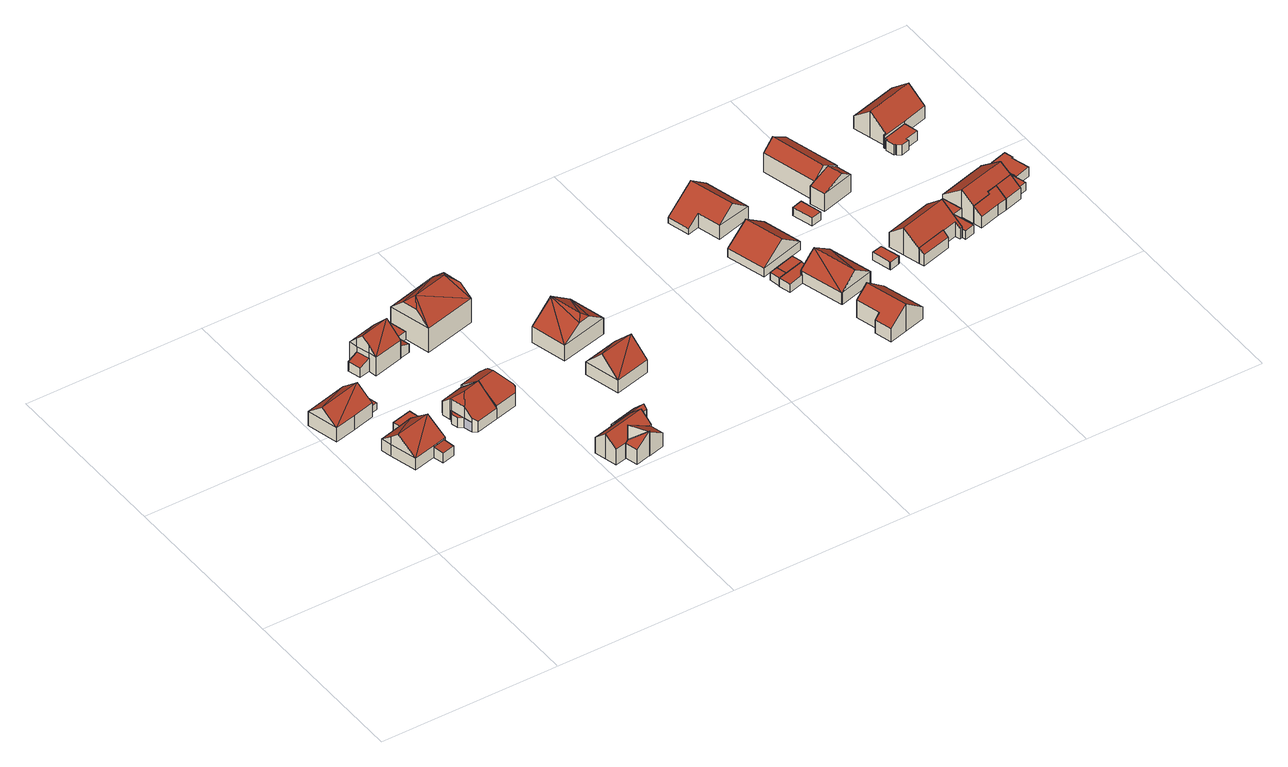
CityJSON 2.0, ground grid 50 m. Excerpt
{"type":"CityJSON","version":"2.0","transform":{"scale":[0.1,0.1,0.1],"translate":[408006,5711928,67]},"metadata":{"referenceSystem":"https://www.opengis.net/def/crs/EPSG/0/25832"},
"CityObjects":{
"building1":{"type":"Building","attributes":{"Gemeindeschluessel":"05978036","Geometrietyp2DReferenz":"3000","function":"31001_1000","roofType":"5000","measuredHeight":7.96},"geometry":[{"type":"MultiSurface","lod":"2","boundaries":[[[0,1,2,3]],[[1,4,5,2]],[[4,6,7,5]],[[6,8,9,7]],[[8,10,11,9]],[[10,12,13,11]],[[12,0,3,13]],[[14,1,0,12,15]],[[16,1,14]],[[16,14,17,6]],[[6,4,16]],[[6,17,8]],[[8,17,14,15,10]],[[10,15,12]],[[1,16,4]],[[3,2,5,7,9,11,13]]],"semantics":{"surfaces":[{"type":"WallSurface"},{"type":"RoofSurface"},{"type":"GroundSurface"}],"values":[0,0,0,0,0,0,0,1,1,1,1,0,0,0,0,2]}}]},
"building2":{"type":"Building","attributes":{"Gemeindeschluessel":"05978036","Geometrietyp2DReferenz":"3000","function":"31001_1000"},"children":["building2-1","building2-2"]},
"building2-1":{"type":"BuildingPart","attributes":{"roofType":"5000","measuredHeight":7.67},"parents":["building2"],"geometry":[{"type":"MultiSurface","lod":"2","boundaries":[[[18,19,20,21]],[[19,22,23,20]],[[22,24,25,23]],[[24,26,27,25]],[[26,28,29,30,27]],[[31,32,33,34,35]],[[32,18,21,33]],[[24,36,37]],[[36,24,22,19,38]],[[37,32,31,28,26]],[[32,37,36]],[[18,38,19]],[[32,36,38,18]],[[24,37,26]],[[21,20,23,25,27,30,34,33]],[[35,29,28,31]],[[35,34,30,29]]],"semantics":{"surfaces":[{"type":"WallSurface"},{"type":"RoofSurface"},{"type":"GroundSurface"},{"type":"ClosureSurface"}],"values":[0,0,0,0,0,0,0,1,1,1,1,0,0,0,2,0,3]}}]},
"building2-2":{"type":"BuildingPart","attributes":{"roofType":"2100","measuredHeight":3.17},"parents":["building2"],"geometry":[{"type":"MultiSurface","lod":"2","boundaries":[[[29,39,40,30]],[[39,41,42,40]],[[41,35,34,42]],[[35,41,39,29]],[[30,40,42,34]],[[30,34,35,29]]],"semantics":{"surfaces":[{"type":"WallSurface"},{"type":"RoofSurface"},{"type":"GroundSurface"},{"type":"ClosureSurface"}],"values":[0,0,0,1,2,3]}}]},
"building3":{"type":"Building","attributes":{"Gemeindeschluessel":"05978036","Geometrietyp2DReferenz":"3000","function":"31001_2460","roofType":"1000","measuredHeight":2.04},"geometry":[{"type":"MultiSurface","lod":"2","boundaries":[[[43,44,45,46]],[[44,47,48,45]],[[47,49,50,48]],[[49,43,46,50]],[[49,47,44,43]],[[46,45,48,50]]],"semantics":{"surfaces":[{"type":"WallSurface"},{"type":"RoofSurface"},{"type":"GroundSurface"}],"values":[0,0,0,0,1,2]}}]},
"building4":{"type":"Building","attributes":{"Gemeindeschluessel":"05978036","Geometrietyp2DReferenz":"3000","function":"31001_2460","roofType":"1000","measuredHeight":2.26},"geometry":[{"type":"MultiSurface","lod":"2","boundaries":[[[51,52,23,25]],[[52,53,54,23]],[[53,55,56,54]],[[55,57,58,56]],[[57,59,60,58]],[[59,51,25,60]],[[59,57,55,53,52,51]],[[25,23,54,56,58,60]]],"semantics":{"surfaces":[{"type":"WallSurface"},{"type":"RoofSurface"},{"type":"GroundSurface"}],"values":[0,0,0,0,0,0,1,2]}}]},
"building5":{"type":"Building","attributes":{"Gemeindeschluessel":"05978036","Geometrietyp2DReferenz":"3000","function":"31001_1000"},"children":["building5-1","building5-2"]},
"building5-1":{"type":"BuildingPart","attributes":{"roofType":"1000","measuredHeight":2.96},"parents":["building5"],"geometry":[{"type":"MultiSurface","lod":"2","boundaries":[[[61,62,63,64]],[[62,65,66,63]],[[65,67,68,66]],[[61,67,65,62,61,69]],[[64,63,66,68,64,70]],[[69,61,64,70]],[[64,68,67,61]]],"semantics":{"surfaces":[{"type":"WallSurface"},{"type":"RoofSurface"},{"type":"GroundSurface"},{"type":"ClosureSurface"}],"values":[0,0,0,1,2,3,3]}}]},
"building5-2":{"type":"BuildingPart","attributes":{"roofType":"9999","measuredHeight":8.32},"parents":["building5"],"geometry":[{"type":"MultiSurface","lod":"2","boundaries":[[[71,72,73,74]],[[72,75,76,73]],[[75,77,78,76]],[[77,79,70,78]],[[80,81,82,68,83,84]],[[81,85,86,82]],[[85,87,88,86]],[[87,71,74,88]],[[81,80,89,90]],[[89,79,77,75,72,90]],[[72,71,87,85,81,90]],[[74,73,76,78,70,91,64,83,68,82,86,88]],[[92,69,70,79,89]],[[91,70,69,92]],[[67,84,61,92,89,80]],[[64,91,92,61]],[[64,61,67,68,83]]],"semantics":{"surfaces":[{"type":"WallSurface"},{"type":"RoofSurface"},{"type":"GroundSurface"},{"type":"ClosureSurface"}],"values":[0,0,0,0,0,0,0,0,1,1,1,2,0,3,0,3,3]}}]},
"building6":{"type":"Building","attributes":{"Gemeindeschluessel":"05978036","Geometrietyp2DReferenz":"3000","function":"31001_1000"},"children":["building6-1","building6-2"]},
"building6-1":{"type":"BuildingPart","attributes":{"roofType":"2100","measuredHeight":4.02},"parents":["building6"],"geometry":[{"type":"MultiSurface","lod":"2","boundaries":[[[93,94,95,96]],[[97,98,99,100]],[[98,93,96,99]],[[98,97,94,93]],[[96,95,100,99]],[[100,95,94,97]]],"semantics":{"surfaces":[{"type":"WallSurface"},{"type":"RoofSurface"},{"type":"GroundSurface"},{"type":"ClosureSurface"}],"values":[0,0,0,1,2,3]}}]},
"building6-2":{"type":"BuildingPart","attributes":{"roofType":"5000","measuredHeight":9.75},"parents":["building6"],"geometry":[{"type":"MultiSurface","lod":"2","boundaries":[[[101,102,103,95,94]],[[102,104,105,103]],[[104,106,107,105]],[[106,108,109,107]],[[108,110,97,100,109]],[[104,111,112]],[[111,104,102,113]],[[112,108,106]],[[108,112,111,114]],[[108,114,110]],[[110,114,111,113,101]],[[101,113,102]],[[104,112,106]],[[100,95,103,105,107,109]],[[94,97,110,101]],[[94,95,100,97]]],"semantics":{"surfaces":[{"type":"WallSurface"},{"type":"RoofSurface"},{"type":"GroundSurface"},{"type":"ClosureSurface"}],"values":[0,0,0,0,0,1,1,1,1,0,0,0,0,2,0,3]}}]},
"building7":{"type":"Building","attributes":{"Gemeindeschluessel":"05978036","Geometrietyp2DReferenz":"3000","function":"31001_1000","roofType":"5000","measuredHeight":8.47},"geometry":[{"type":"MultiSurface","lod":"2","boundaries":[[[115,116,117,118]],[[116,119,120,117]],[[119,121,122,120]],[[121,123,124,122]],[[123,125,126,124]],[[125,127,128,126]],[[127,129,130,128]],[[129,131,132,130]],[[131,133,134,132]],[[133,115,118,134]],[[119,135,136,137,125,123,121]],[[136,135,116,115,133,138]],[[129,127,137,136,138,131]],[[127,125,137]],[[119,116,135]],[[133,131,138]],[[118,117,120,122,124,126,128,130,132,134]]],"semantics":{"surfaces":[{"type":"WallSurface"},{"type":"RoofSurface"},{"type":"GroundSurface"}],"values":[0,0,0,0,0,0,0,0,0,0,1,1,1,0,0,0,2]}}]},
"building8":{"type":"Building","attributes":{"Gemeindeschluessel":"05978036","Geometrietyp2DReferenz":"3000","function":"31001_2460","roofType":"2100","measuredHeight":3.74},"geometry":[{"type":"MultiSurface","lod":"2","boundaries":[[[139,140,141,142]],[[140,143,144,141]],[[143,145,146,144]],[[145,147,148,146]],[[147,139,142,148]],[[147,145,143,140,139]],[[142,141,144,146,148]]],"semantics":{"surfaces":[{"type":"WallSurface"},{"type":"RoofSurface"},{"type":"GroundSurface"}],"values":[0,0,0,0,0,1,2]}}]},
"building9":{"type":"Building","attributes":{"Gemeindeschluessel":"05978036","Geometrietyp2DReferenz":"3000","function":"31001_2460","roofType":"1000","measuredHeight":2.35},"geometry":[{"type":"MultiSurface","lod":"2","boundaries":[[[149,150,151,144]],[[150,152,153,151]],[[152,154,155,153]],[[154,156,146,155]],[[156,149,144,146]],[[156,154,152,150,149]],[[144,151,153,155,146]]],"semantics":{"surfaces":[{"type":"WallSurface"},{"type":"RoofSurface"},{"type":"GroundSurface"}],"values":[0,0,0,0,0,1,2]}}]},
"building10":{"type":"Building","attributes":{"Gemeindeschluessel":"05978036","Geometrietyp2DReferenz":"3000","function":"51009_1610","roofType":"2100","measuredHeight":7.58},"geometry":[{"type":"MultiSurface","lod":"2","boundaries":[[[157,158,159,160]],[[158,161,162,159]],[[161,163,164,162]],[[163,157,160,164]],[[163,161,158,157]],[[160,159,162,164]]],"semantics":{"surfaces":[{"type":"WallSurface"},{"type":"RoofSurface"},{"type":"GroundSurface"}],"values":[0,0,0,0,1,2]}}]},
"building11":{"type":"Building","attributes":{"Gemeindeschluessel":"05978036","Geometrietyp2DReferenz":"3000","function":"31001_1000"},"children":["building11-1","building11-2"]},
"building11-1":{"type":"BuildingPart","attributes":{"roofType":"3100","measuredHeight":7.72},"parents":["building11"],"geometry":[{"type":"MultiSurface","lod":"2","boundaries":[[[165,166,167,168]],[[166,169,170,167]],[[169,171,172,170]],[[171,173,174,172]],[[173,175,176,174]],[[175,177,178,176]],[[177,179,180,178]],[[179,181,182,183,180]],[[184,165,168,185]],[[179,177,175,173,171,169]],[[169,166,165,184,186,181,179]],[[168,167,170,172,174,176,178,180,183,185]],[[182,181,186]],[[185,183,182,186,184]]],"semantics":{"surfaces":[{"type":"WallSurface"},{"type":"RoofSurface"},{"type":"GroundSurface"},{"type":"ClosureSurface"}],"values":[0,0,0,0,0,0,0,0,0,1,1,2,0,3]}}]},
"building11-2":{"type":"BuildingPart","attributes":{"roofType":"2100","measuredHeight":9.71},"parents":["building11"],"geometry":[{"type":"MultiSurface","lod":"2","boundaries":[[[187,188,189,190]],[[188,191,184,185,189]],[[182,187,190,183]],[[182,186,191,188,187]],[[190,189,185,183]],[[186,184,191]],[[182,183,185,184,186]]],"semantics":{"surfaces":[{"type":"WallSurface"},{"type":"RoofSurface"},{"type":"GroundSurface"},{"type":"ClosureSurface"}],"values":[0,0,0,1,2,0,3]}}]},
"building12":{"type":"Building","attributes":{"Gemeindeschluessel":"05978036","Geometrietyp2DReferenz":"3000","function":"31001_1000","roofType":"3300","measuredHeight":12.84},"geometry":[{"type":"MultiSurface","lod":"2","boundaries":[[[192,193,194,195]],[[193,196,197,194]],[[196,198,199,197]],[[198,192,195,199]],[[196,193,200,201]],[[192,198,202,203]],[[201,200,204]],[[203,202,205]],[[205,192,203]],[[204,192,205]],[[204,193,192]],[[193,204,200]],[[198,205,202]],[[198,204,205]],[[198,201,204]],[[201,198,196]],[[195,194,197,199]]],"semantics":{"surfaces":[{"type":"WallSurface"},{"type":"RoofSurface"},{"type":"GroundSurface"}],"values":[0,0,0,0,0,0,1,1,1,1,1,1,1,1,1,1,2]}}]},
"building13":{"type":"Building","attributes":{"Gemeindeschluessel":"05978036","Geometrietyp2DReferenz":"3000","function":"51009_1610","roofType":"5000","measuredHeight":4.69},"geometry":[{"type":"MultiSurface","lod":"2","boundaries":[[[206,207,208,209]],[[207,210,211,208]],[[210,212,213,211]],[[212,214,215,213]],[[214,216,217,215]],[[216,206,209,217]],[[212,210,218,214]],[[218,207,206,216,214]],[[210,207,218]],[[209,208,211,213,215,217]]],"semantics":{"surfaces":[{"type":"WallSurface"},{"type":"RoofSurface"},{"type":"GroundSurface"}],"values":[0,0,0,0,0,0,1,1,0,2]}}]},
"building14":{"type":"Building","attributes":{"Gemeindeschluessel":"05978036","Geometrietyp2DReferenz":"3000","function":"31001_1000","roofType":"3100","measuredHeight":8.98},"geometry":[{"type":"MultiSurface","lod":"2","boundaries":[[[219,220,221,222]],[[220,223,224,221]],[[223,225,226,224]],[[225,219,222,226]],[[223,220,227]],[[219,225,228]],[[228,220,219]],[[220,228,227]],[[225,227,228]],[[227,225,223]],[[222,221,224,226]]],"semantics":{"surfaces":[{"type":"WallSurface"},{"type":"RoofSurface"},{"type":"GroundSurface"}],"values":[0,0,0,0,0,0,1,1,1,1,2]}}]},
"building15":{"type":"Building","attributes":{"Gemeindeschluessel":"05978036","Geometrietyp2DReferenz":"3000","function":"31001_1000","roofType":"9999","measuredHeight":9.87},"geometry":[{"type":"MultiSurface","lod":"2","boundaries":[[[229,230,231,232]],[[230,233,234,231]],[[233,235,236,234]],[[235,229,232,236]],[[233,230,237,238]],[[229,235,239]],[[238,237,240]],[[229,237,230]],[[229,240,237]],[[240,229,239]],[[239,238,240]],[[239,233,238]],[[233,239,235]],[[232,231,234,236]]],"semantics":{"surfaces":[{"type":"WallSurface"},{"type":"RoofSurface"},{"type":"GroundSurface"}],"values":[0,0,0,0,0,0,1,1,1,1,1,1,1,2]}}]},
"building16":{"type":"Building","attributes":{"Gemeindeschluessel":"05978036","Geometrietyp2DReferenz":"3000","function":"31001_1310","roofType":"1000","measuredHeight":2.41},"geometry":[{"type":"MultiSurface","lod":"2","boundaries":[[[241,242,243,244]],[[242,245,246,243]],[[245,247,248,246]],[[247,241,244,248]],[[247,245,242,241]],[[244,243,246,248]]],"semantics":{"surfaces":[{"type":"WallSurface"},{"type":"RoofSurface"},{"type":"GroundSurface"}],"values":[0,0,0,0,1,2]}}]},
"building17":{"type":"Building","attributes":{"Gemeindeschluessel":"05978036","Geometrietyp2DReferenz":"3000","function":"31001_2460","roofType":"1000","measuredHeight":2.42},"geometry":[{"type":"MultiSurface","lod":"2","boundaries":[[[249,250,251,252]],[[250,245,253,251]],[[245,254,255,253]],[[254,256,257,255]],[[256,258,259,257]],[[258,249,252,259]],[[258,256,254,245,250,249]],[[252,251,253,255,257,259]]],"semantics":{"surfaces":[{"type":"WallSurface"},{"type":"RoofSurface"},{"type":"GroundSurface"}],"values":[0,0,0,0,0,0,1,2]}}]},
"building18":{"type":"Building","attributes":{"Gemeindeschluessel":"05978036","Geometrietyp2DReferenz":"3000","function":"31001_2460","roofType":"1000","measuredHeight":2.39},"geometry":[{"type":"MultiSurface","lod":"2","boundaries":[[[241,260,261,244]],[[260,262,263,261]],[[262,242,243,263]],[[242,241,244,243]],[[242,262,260,241]],[[244,261,263,243]]],"semantics":{"surfaces":[{"type":"WallSurface"},{"type":"RoofSurface"},{"type":"GroundSurface"}],"values":[0,0,0,0,1,2]}}]},
"building19":{"type":"Building","attributes":{"Gemeindeschluessel":"05978036","Geometrietyp2DReferenz":"3000","function":"31001_1000","roofType":"3100","measuredHeight":7.5},"geometry":[{"type":"MultiSurface","lod":"2","boundaries":[[[264,265,266,267]],[[265,268,269,266]],[[268,270,271,269]],[[270,264,267,271]],[[268,265,272]],[[264,270,273]],[[265,264,273,272]],[[270,268,272,273]],[[267,266,269,271]]],"semantics":{"surfaces":[{"type":"WallSurface"},{"type":"RoofSurface"},{"type":"GroundSurface"}],"values":[0,0,0,0,0,0,1,1,2]}}]},
"building20":{"type":"Building","attributes":{"Gemeindeschluessel":"05978036","Geometrietyp2DReferenz":"3000","function":"31001_1000","roofType":"3100","measuredHeight":8.37},"geometry":[{"type":"MultiSurface","lod":"2","boundaries":[[[274,275,276,277]],[[275,278,279,276]],[[278,280,281,279]],[[280,282,283,281]],[[282,284,285,283]],[[284,286,287,285]],[[286,288,289,287]],[[288,274,277,289]],[[284,282,280,278]],[[278,275,274,288,286,284]],[[277,276,279,281,283,285,287,289]]],"semantics":{"surfaces":[{"type":"WallSurface"},{"type":"RoofSurface"},{"type":"GroundSurface"}],"values":[0,0,0,0,0,0,0,0,1,1,2]}}]},
"building21":{"type":"Building","attributes":{"Gemeindeschluessel":"05978036","Geometrietyp2DReferenz":"3000","function":"31001_1000","roofType":"5000","measuredHeight":7.87},"geometry":[{"type":"MultiSurface","lod":"2","boundaries":[[[290,291,292,293]],[[291,294,295,292]],[[294,296,297,295]],[[296,298,299,297]],[[298,300,301,299]],[[300,290,293,301]],[[302,294,291,303]],[[296,302,303,290,300,298]],[[291,290,303]],[[296,294,302]],[[293,292,295,297,299,301]]],"semantics":{"surfaces":[{"type":"WallSurface"},{"type":"RoofSurface"},{"type":"GroundSurface"}],"values":[0,0,0,0,0,0,1,1,0,0,2]}}]},
"building22":{"type":"Building","attributes":{"Gemeindeschluessel":"05978036","Geometrietyp2DReferenz":"3000","function":"31001_1000","roofType":"5000","measuredHeight":7.63},"geometry":[{"type":"MultiSurface","lod":"2","boundaries":[[[304,305,306,307]],[[305,308,309,306]],[[308,310,311,309]],[[310,312,313,311]],[[312,314,315,313]],[[314,316,317,315]],[[316,318,319,317]],[[318,304,307,319]],[[314,320,321,322]],[[322,323,318,316,314]],[[321,324,308,305]],[[305,322,321]],[[308,324,310]],[[310,324,321,320,312]],[[304,323,322,305]],[[318,323,304]],[[312,320,314]],[[307,306,309,311,313,315,317,319]]],"semantics":{"surfaces":[{"type":"WallSurface"},{"type":"RoofSurface"},{"type":"GroundSurface"}],"values":[0,0,0,0,0,0,0,0,1,1,1,1,0,0,0,0,0,2]}}]},
"building23":{"type":"Building","attributes":{"Gemeindeschluessel":"05978036","Geometrietyp2DReferenz":"3000","function":"31001_2460","roofType":"1000","measuredHeight":2.31},"geometry":[{"type":"MultiSurface","lod":"2","boundaries":[[[325,326,327,328]],[[326,329,330,327]],[[329,331,332,330]],[[331,333,334,332]],[[333,335,336,334]],[[335,325,328,336]],[[335,333,331,329,326,325]],[[328,327,330,332,334,336]]],"semantics":{"surfaces":[{"type":"WallSurface"},{"type":"RoofSurface"},{"type":"GroundSurface"}],"values":[0,0,0,0,0,0,1,2]}}]},
"building24":{"type":"Building","attributes":{"Gemeindeschluessel":"05978036","Geometrietyp2DReferenz":"3000","function":"31001_2460","roofType":"1000","measuredHeight":2.44},"geometry":[{"type":"MultiSurface","lod":"2","boundaries":[[[337,338,339,340]],[[338,341,342,339]],[[341,343,344,342]],[[343,337,340,344]],[[343,341,338,337]],[[340,339,342,344]]],"semantics":{"surfaces":[{"type":"WallSurface"},{"type":"RoofSurface"},{"type":"GroundSurface"}],"values":[0,0,0,0,1,2]}}]},
"building25":{"type":"Building","attributes":{"Gemeindeschluessel":"05978036","Geometrietyp2DReferenz":"3000","function":"31001_1000","roofType":"3100","measuredHeight":7.74},"geometry":[{"type":"MultiSurface","lod":"2","boundaries":[[[345,346,347,348]],[[346,349,350,347]],[[349,351,352,350]],[[351,353,354,352]],[[353,345,348,354]],[[353,355,356,345]],[[346,356,355,357,349]],[[351,357,355,353]],[[349,357,351]],[[345,356,346]],[[348,347,350,352,354]]],"semantics":{"surfaces":[{"type":"WallSurface"},{"type":"RoofSurface"},{"type":"GroundSurface"}],"values":[0,0,0,0,0,1,1,0,0,0,2]}}]},
"building26":{"type":"Building","attributes":{"Gemeindeschluessel":"05978036","Geometrietyp2DReferenz":"3000","function":"31001_1000","roofType":"3100","measuredHeight":8.96},"geometry":[{"type":"MultiSurface","lod":"2","boundaries":[[[358,359,360,361]],[[359,362,363,360]],[[362,364,365,363]],[[364,358,361,365]],[[362,359,366]],[[358,364,367]],[[359,358,367,366]],[[364,362,366,367]],[[361,360,363,365]]],"semantics":{"surfaces":[{"type":"WallSurface"},{"type":"RoofSurface"},{"type":"GroundSurface"}],"values":[0,0,0,0,0,0,1,1,2]}}]},
"building27":{"type":"Building","attributes":{"Gemeindeschluessel":"05978036","Geometrietyp2DReferenz":"3000","function":"31001_1000"},"children":["building27-1","building27-2"]},
"building27-1":{"type":"BuildingPart","attributes":{"roofType":"3100","measuredHeight":8.35},"parents":["building27"],"geometry":[{"type":"MultiSurface","lod":"2","boundaries":[[[368,369,370,371]],[[369,372,373,370]],[[374,375,376,377]],[[375,378,379,376]],[[378,380,381,379]],[[380,382,383,381]],[[382,384,385,383]],[[384,386,387,385]],[[386,368,371,387]],[[382,380,378,375]],[[375,374,372,369,368,386,384,382]],[[371,370,373,377,376,379,381,383,385,387]],[[377,373,372,374]]],"semantics":{"surfaces":[{"type":"WallSurface"},{"type":"RoofSurface"},{"type":"GroundSurface"},{"type":"ClosureSurface"}],"values":[0,0,0,0,0,0,0,0,0,1,1,2,3]}}]},
"building27-2":{"type":"BuildingPart","attributes":{"roofType":"2100","measuredHeight":4.69},"parents":["building27"],"geometry":[{"type":"MultiSurface","lod":"2","boundaries":[[[388,389,390,373,372]],[[389,391,392,390]],[[391,393,374,377,392]],[[393,391,389,388]],[[373,390,392,377]],[[372,374,393,388]],[[372,373,377,374]]],"semantics":{"surfaces":[{"type":"WallSurface"},{"type":"RoofSurface"},{"type":"GroundSurface"},{"type":"ClosureSurface"}],"values":[0,0,0,1,2,0,3]}}]},
"building28":{"type":"Building","attributes":{"Gemeindeschluessel":"05978036","Geometrietyp2DReferenz":"3000","function":"31001_2460","roofType":"1000","measuredHeight":2.58},"geometry":[{"type":"MultiSurface","lod":"2","boundaries":[[[394,395,387,396]],[[395,397,385,387]],[[397,398,399,385]],[[398,400,401,399]],[[400,402,403,401]],[[402,404,405,403]],[[404,394,396,405]],[[404,402,400,398,397,395,394]],[[396,387,385,399,401,403,405]]],"semantics":{"surfaces":[{"type":"WallSurface"},{"type":"RoofSurface"},{"type":"GroundSurface"}],"values":[0,0,0,0,0,0,0,1,2]}}]},
"building29":{"type":"Building","attributes":{"Gemeindeschluessel":"05978036","Geometrietyp2DReferenz":"3000","function":"31001_2460","roofType":"1000","measuredHeight":2.58},"geometry":[{"type":"MultiSurface","lod":"2","boundaries":[[[406,407,408,409]],[[407,410,411,408]],[[410,412,413,411]],[[412,414,415,413]],[[414,406,409,415]],[[414,412,410,407,406]],[[409,408,411,413,415]]],"semantics":{"surfaces":[{"type":"WallSurface"},{"type":"RoofSurface"},{"type":"GroundSurface"}],"values":[0,0,0,0,0,1,2]}}]},
"building30":{"type":"Building","attributes":{"Gemeindeschluessel":"05978036","Geometrietyp2DReferenz":"3000","function":"51009_1610","roofType":"2100","measuredHeight":5.79},"geometry":[{"type":"MultiSurface","lod":"2","boundaries":[[[416,417,418,419]],[[417,420,421,418]],[[420,422,423,421]],[[422,424,425,423]],[[424,426,427,425]],[[426,428,429,427]],[[428,416,419,429]],[[428,426,424,422,420,417,416]],[[419,418,421,423,425,427,429]]],"semantics":{"surfaces":[{"type":"WallSurface"},{"type":"RoofSurface"},{"type":"GroundSurface"}],"values":[0,0,0,0,0,0,0,1,2]}}]},
"building31":{"type":"Building","attributes":{"Gemeindeschluessel":"05978036","Geometrietyp2DReferenz":"3000","function":"31001_1000"},"children":["building31-1","building31-2"]},
"building31-1":{"type":"BuildingPart","attributes":{"roofType":"2100","measuredHeight":5.82},"parents":["building31"],"geometry":[{"type":"MultiSurface","lod":"2","boundaries":[[[430,431,432,433]],[[431,434,435,432]],[[434,424,425,435]],[[424,422,423,425]],[[422,424,434,431,430]],[[433,432,435,425,423]],[[433,423,422,430]]],"semantics":{"surfaces":[{"type":"WallSurface"},{"type":"RoofSurface"},{"type":"GroundSurface"},{"type":"ClosureSurface"}],"values":[0,0,0,0,1,2,3]}}]},
"building31-2":{"type":"BuildingPart","attributes":{"roofType":"3100","measuredHeight":8.25},"parents":["building31"],"geometry":[{"type":"MultiSurface","lod":"2","boundaries":[[[420,417,418,421]],[[417,416,419,418]],[[416,436,411,419]],[[436,437,408,411]],[[437,438,439,408]],[[438,440,441,439]],[[440,442,443,441]],[[442,444,445,443]],[[444,446,447,445]],[[446,430,433,447]],[[420,421,423,422]],[[446,444,442,440,438,437,436]],[[436,416,417,420,422,430,446]],[[421,418,419,411,408,439,441,443,445,447,433,423]],[[422,423,433,430]]],"semantics":{"surfaces":[{"type":"WallSurface"},{"type":"RoofSurface"},{"type":"GroundSurface"},{"type":"ClosureSurface"}],"values":[0,0,0,0,0,0,0,0,0,0,0,1,1,2,3]}}]},
"building32":{"type":"Building","attributes":{"Gemeindeschluessel":"05978036","Geometrietyp2DReferenz":"3000","function":"31001_1000"},"children":["building32-1","building32-2"]},
"building32-1":{"type":"BuildingPart","attributes":{"roofType":"3100","measuredHeight":8.03},"parents":["building32"],"geometry":[{"type":"MultiSurface","lod":"2","boundaries":[[[448,449,450,451,452]],[[449,453,454,450]],[[453,455,456,454]],[[455,457,458,456]],[[457,459,460,458]],[[459,461,462,460]],[[461,463,464,462]],[[463,465,466,467,464]],[[461,459,457,455]],[[455,453,449,448,465,463,461]],[[451,450,454,456,458,460,462,464,467]],[[452,466,465,448]],[[452,451,467,466]]],"semantics":{"surfaces":[{"type":"WallSurface"},{"type":"RoofSurface"},{"type":"GroundSurface"},{"type":"ClosureSurface"}],"values":[0,0,0,0,0,0,0,0,1,1,2,0,3]}}]},
"building32-2":{"type":"BuildingPart","attributes":{"roofType":"1000","measuredHeight":3},"parents":["building32"],"geometry":[{"type":"MultiSurface","lod":"2","boundaries":[[[468,469,470,471]],[[469,472,473,470]],[[472,474,475,473]],[[474,476,477,475]],[[476,478,479,477]],[[478,480,481,479]],[[480,482,483,481]],[[482,484,485,483]],[[484,452,451,485]],[[466,468,471,467]],[[466,452,484,482,480,478,476,474,472,469,468]],[[471,470,473,475,477,479,481,483,485,451,467]],[[467,451,452,466]]],"semantics":{"surfaces":[{"type":"WallSurface"},{"type":"RoofSurface"},{"type":"GroundSurface"},{"type":"ClosureSurface"}],"values":[0,0,0,0,0,0,0,0,0,0,1,2,3]}}]},
"building33":{"type":"Building","attributes":{"Gemeindeschluessel":"05978036","Geometrietyp2DReferenz":"3000","function":"31001_2460","roofType":"1000","measuredHeight":2.52},"geometry":[{"type":"MultiSurface","lod":"2","boundaries":[[[486,487,488,489]],[[487,490,491,488]],[[490,492,493,491]],[[492,494,495,493]],[[494,486,489,495]],[[494,492,490,487,486]],[[489,488,491,493,495]]],"semantics":{"surfaces":[{"type":"WallSurface"},{"type":"RoofSurface"},{"type":"GroundSurface"}],"values":[0,0,0,0,0,1,2]}}]},
"building34":{"type":"Building","attributes":{"Gemeindeschluessel":"05978036","Geometrietyp2DReferenz":"3000","function":"31001_2460","roofType":"1000","measuredHeight":2.82},"geometry":[{"type":"MultiSurface","lod":"2","boundaries":[[[496,497,498,499]],[[497,500,501,498]],[[500,502,503,501]],[[502,504,505,503]],[[504,506,491,505]],[[506,507,488,491]],[[507,496,499,488]],[[507,506,504,502,500,497,496]],[[499,498,501,503,505,491,488]]],"semantics":{"surfaces":[{"type":"WallSurface"},{"type":"RoofSurface"},{"type":"GroundSurface"}],"values":[0,0,0,0,0,0,0,1,2]}}]}
},
"vertices":[
[84,483,57],[26,469,57],[26,469,14],[84,483,14],[4,558,57],[4,558,14],[124,588,57],[124,588,14],[129,565,57],[129,565,14],[143,510,57],[143,510,14],[146,499,57],[146,499,14],[135,545,93],[143,510,66],[15,515,93],[129,565,76],
[103,356,49],[96,385,49],[96,385,14],[103,356,14],[168,403,49],[168,403,14],[196,410,49],[196,410,14],[223,305,49],[223,305,14],[219,304,49],[219,304,46],[219,304,14],[183,295,49],[122,280,49],[122,280,14],[183,295,14],[183,295,46],[109,334,91],[209,359,91],[103,356,72],
[227,275,42],[227,275,14],[191,266,42],[191,266,14],
[129,565,34],[157,572,34],[157,572,13],[129,565,13],[171,517,34],[171,517,13],[143,510,34],[143,510,13],
[196,410,37],[168,403,37],[161,432,37],[161,432,14],[216,445,37],[216,445,14],[222,419,37],[222,419,14],[196,412,37],[196,412,14],
[305,348,42],[293,356,42],[293,356,13],[305,348,13],[288,375,42],[288,375,13],[295,387,42],[295,387,13],[312,323,42],[312,323,13],
[359,442,45],[373,387,96],[373,387,13],[359,442,13],[387,331,45],[387,331,13],[324,315,45],[324,315,13],[312,323,55],[296,387,76],[295,390,76],[295,390,13],[296,387,13],[296,387,42],[289,414,55],[289,414,13],[296,426,45],[296,426,13],[306,346,76],[323,374,96],[306,346,13],[306,346,42],
[197,675,39],[226,682,51],[226,682,11],[197,675,11],[236,646,51],[206,639,39],[206,639,11],[236,646,11],
[226,682,67],[221,706,67],[221,706,11],[303,726,67],[303,726,11],[324,644,67],[324,644,11],[241,623,67],[241,623,11],[236,646,67],[231,665,109],[313,686,109],[226,682,91],[236,646,90],
[422,458,53],[435,450,61],[435,450,12],[422,458,12],[442,424,66],[442,424,12],[454,416,52],[454,416,12],[459,397,52],[459,397,12],[452,385,65],[452,385,12],[458,360,60],[458,360,12],[450,347,52],[450,347,12],[387,331,52],[387,331,12],[360,442,53],[360,442,12],[437,444,66],[424,401,96],[456,366,65],[373,388,96],
[324,644,49],[303,726,49],[303,726,12],[324,644,12],[332,733,37],[332,733,12],[344,687,37],[344,687,12],[353,651,37],[353,651,12],
[332,733,36],[330,745,36],[330,745,12],[359,752,36],[359,752,12],[373,694,36],[373,694,12],[344,687,36],
[558,42,58],[566,44,64],[566,44,13],[558,42,13],[610,18,88],[610,18,13],[567,7,58],[567,7,13],
[558,42,59],[526,34,59],[526,34,12],[558,42,12],[518,66,89],[518,66,12],[510,98,59],[510,98,12],[597,120,59],[597,120,12],[630,128,59],[630,128,12],[633,118,68],[633,118,12],[638,96,89],[638,96,12],[646,64,59],[646,64,54],[646,64,12],[566,44,59],[566,44,12],[640,63,59],
[655,29,54],[610,18,85],[610,18,12],[655,29,12],[566,44,109],
[536,660,85],[391,624,85],[391,624,12],[536,660,12],[362,741,85],[362,741,12],[507,777,85],[507,777,12],[381,663,121],[371,703,121],[515,745,116],[527,693,116],[397,688,140],[495,712,140],
[589,149,27],[666,168,27],[666,168,11],[589,149,11],[676,129,47],[676,129,11],[633,118,47],[633,118,11],[630,128,58],[630,128,11],[597,120,58],[597,120,11],[674,139,58],
[780,280,46],[681,255,46],[681,255,8],[780,280,8],[656,355,46],[656,355,8],[755,380,46],[755,380,8],[669,305,98],[767,330,98],
[747,557,57],[773,455,57],[773,455,9],[747,557,9],[641,422,57],[641,422,9],[616,523,57],[616,523,9],[724,443,95],[691,434,95],[681,540,108],[704,451,108],
[1227,399,40],[1235,370,40],[1235,370,16],[1227,399,16],[1210,363,40],[1210,363,16],[1204,393,40],[1204,393,16],
[1261,342,40],[1219,330,40],[1219,330,15],[1261,342,15],[1210,363,15],[1287,384,40],[1287,384,15],[1295,356,40],[1295,356,15],[1260,346,40],[1260,346,15],
[1281,414,40],[1281,414,16],[1289,385,40],[1289,385,16],
[1295,554,42],[1325,446,42],[1325,446,16],[1295,554,16],[1199,411,42],[1199,411,16],[1169,520,42],[1169,520,16],[1262,428,91],[1232,537,91],
[1316,98,69],[1297,166,69],[1297,166,15],[1316,98,15],[1333,176,99],[1333,176,15],[1390,191,52],[1390,191,15],[1423,75,52],[1423,75,15],[1366,59,99],[1366,59,15],[1314,45,56],[1314,45,15],[1301,94,56],[1301,94,15],
[1124,704,31],[1256,740,50],[1256,740,14],[1124,704,14],[1290,613,50],[1290,613,14],[1191,586,57],[1191,586,14],[1174,651,57],[1174,651,14],[1141,642,31],[1141,642,14],[1237,599,93],[1202,725,93],
[1295,356,52],[1360,374,52],[1360,374,16],[1295,356,16],[1394,251,52],[1394,251,16],[1392,250,52],[1392,250,16],[1296,224,52],[1296,224,16],[1294,224,52],[1294,224,16],[1261,342,52],[1261,342,16],[1260,346,52],[1260,346,16],[1296,224,54],[1341,237,92],[1307,359,92],[1295,356,82],[1392,250,54],
[1462,267,38],[1461,270,38],[1461,270,15],[1462,267,15],[1447,322,38],[1447,322,15],[1476,329,38],[1476,329,15],[1491,275,38],[1491,275,15],[1489,274,38],[1489,274,15],
[1381,560,42],[1410,568,42],[1410,568,17],[1381,560,17],[1426,510,42],[1426,510,17],[1397,502,42],[1397,502,17],
[1543,556,70],[1452,532,70],[1452,532,16],[1543,556,16],[1440,574,70],[1440,574,16],[1455,578,70],[1455,578,16],[1532,598,70],[1532,598,16],[1501,590,93],[1513,548,93],[1455,578,76],
[1455,578,74],[1414,733,74],[1414,733,15],[1455,578,15],[1491,753,74],[1491,753,15],[1532,598,74],[1532,598,15],[1445,741,104],[1486,586,104],
[1661,271,47],[1657,285,59],[1657,285,15],[1661,271,15],[1615,273,59],[1615,273,15],[1531,250,59],[1518,295,98],[1518,295,15],[1531,250,15],[1506,340,59],[1506,340,15],[1639,377,59],[1639,377,15],[1652,332,98],[1652,332,15],[1652,330,97],[1652,330,15],[1668,273,47],[1668,273,15],
[1615,273,62],[1619,258,48],[1619,258,15],[1535,235,48],[1535,235,15],[1531,250,62],
[1671,262,41],[1668,273,41],[1671,262,15],[1652,330,41],[1680,338,41],[1680,338,15],[1682,330,41],[1682,330,15],[1691,298,41],[1691,298,15],[1699,270,41],[1699,270,15],
[1667,387,39],[1694,394,39],[1694,394,14],[1667,387,14],[1710,337,39],[1710,337,14],[1682,330,39],[1682,330,14],[1680,338,39],[1680,338,14],
[1720,301,68],[1776,317,68],[1776,317,14],[1720,301,14],[1774,322,72],[1774,322,14],[1803,330,72],[1803,330,14],[1811,300,48],[1811,300,14],[1784,293,48],[1784,293,14],[1726,277,48],[1726,277,14],
[1854,344,72],[1859,324,56],[1859,324,14],[1854,344,14],[1862,314,48],[1862,314,14],
[1710,337,96],[1694,394,50],[1793,422,50],[1793,422,14],[1824,430,50],[1824,430,14],[1829,432,50],[1829,432,14],[1844,378,93],[1844,378,14],[1845,374,96],[1845,374,14],
[1701,648,51],[1700,651,53],[1700,651,14],[1701,648,14],[1701,648,44],[1707,653,53],[1707,653,14],[1694,700,94],[1694,700,14],[1681,750,51],[1681,750,14],[1814,786,51],[1814,786,14],[1828,737,94],[1828,737,14],[1841,687,51],[1841,687,14],[1770,667,51],[1770,667,44],[1770,667,14],
[1780,629,44],[1742,619,44],[1742,619,14],[1780,629,14],[1744,611,44],[1744,611,14],[1722,605,44],[1722,605,14],[1710,612,44],[1710,612,14],[1709,616,44],[1709,616,14],[1706,615,44],[1706,615,14],[1699,640,44],[1699,640,14],[1703,641,44],[1703,641,14],
[1844,378,40],[1874,386,40],[1874,386,15],[1844,378,15],[1881,359,40],[1881,359,15],[1889,332,40],[1889,332,15],[1859,324,40],[1859,324,15],
[1861,434,44],[1906,447,44],[1906,447,15],[1861,434,15],[1913,423,44],[1913,423,15],[1909,422,44],[1909,422,15],[1923,371,44],[1923,371,15],[1881,359,44],[1874,386,44]
]}
